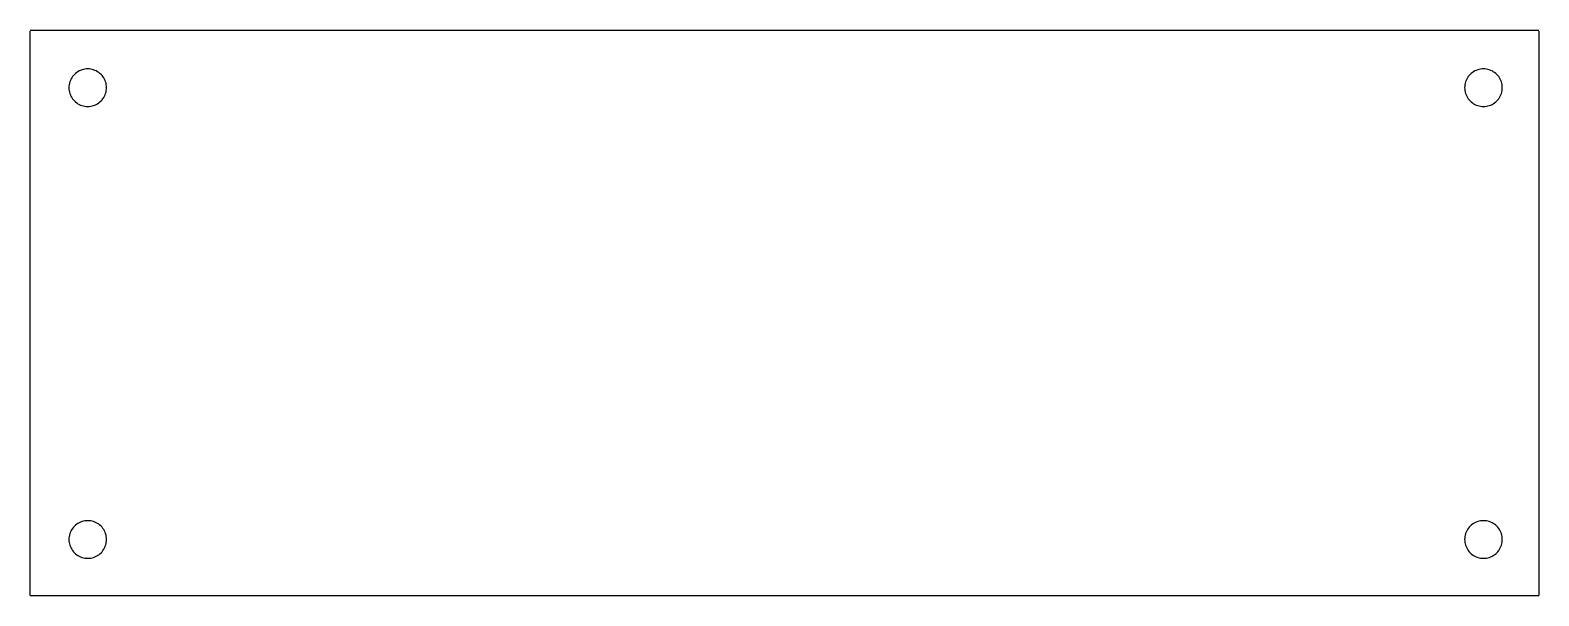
# Model space of a CAD drawing. Extents: x 0.1 to 80.3, y 266.8 to 296.9.
import ezdxf

# ---------------------------------------------------------------- set-up
doc = ezdxf.new("R2010")
doc.units = 0
doc.layers.add('Layer_1', color=7, linetype='CONTINUOUS')

msp = doc.modelspace()

# ---------------------------------------------------------------- linework, layer by layer
at = {"layer": 'Layer_1', "color": 7}
for points in [[(0.0725, 296.867709), (80.272501, 296.867709)], [(0.072733, 266.808218), (0.072733, 296.808209)], [(80.275001, 296.808209), (80.275001, 266.808218)], [(80.272504, 266.786918), (0.0725, 266.786918)]]:
    msp.add_lwpolyline(points, dxfattribs=at)
for points in [[(3.054007, 294.805656), (2.976855, 294.795073), (2.899676, 294.781843), (2.823873, 294.760677), (2.750848, 294.731573), (2.679189, 294.699823), (2.610288, 294.660135), (2.545519, 294.617802), (2.483508, 294.567531), (2.425631, 294.51726), (2.371889, 294.459052), (2.32366, 294.395552), (2.280938, 294.332052), (2.240978, 294.260615), (2.209279, 294.191823), (2.18172, 294.11774), (2.159669, 294.043657), (2.14589, 293.964282), (2.13624, 293.887553), (2.13211, 293.808178), (2.13624, 293.728803), (2.14589, 293.652074), (2.159669, 293.575345), (2.18172, 293.498616), (2.209279, 293.427178), (2.240978, 293.355741), (2.280938, 293.286949), (2.32366, 293.220804), (2.371889, 293.15995), (2.425631, 293.101741), (2.483508, 293.048825), (2.545519, 292.998554), (2.610288, 292.956221), (2.679189, 292.916533), (2.750848, 292.884783), (2.823873, 292.858325), (2.899676, 292.837158), (2.976855, 292.821283), (3.054007, 292.8107), (3.133938, 292.808054), (3.209741, 292.8107), (3.289672, 292.821283), (3.366824, 292.837158), (3.442627, 292.858325), (3.515652, 292.884783), (3.585925, 292.916533), (3.654849, 292.956221), (3.720995, 292.998554), (3.783013, 293.048825), (3.840851, 293.101741), (3.893238, 293.15995), (3.942848, 293.220804), (3.985578, 293.286949), (4.02418, 293.355741), (4.055825, 293.427178), (4.084796, 293.498616), (4.10546, 293.575345), (4.120594, 293.652074), (4.128902, 293.728803), (4.13303, 293.808178), (4.128902, 293.887553), (4.120594, 293.964282), (4.10546, 294.043657), (4.084796, 294.11774), (4.055825, 294.191823), (4.02418, 294.260615), (3.985578, 294.332052), (3.942848, 294.395552), (3.893238, 294.459052), (3.840851, 294.51726), (3.783013, 294.567531), (3.720995, 294.617802), (3.654849, 294.660135), (3.585925, 294.699823), (3.515652, 294.731573), (3.442627, 294.760677), (3.366824, 294.781843), (3.289672, 294.795073), (3.209741, 294.805656), (3.133938, 294.808302)], [(77.254007, 294.805656), (77.176855, 294.795073), (77.099676, 294.781843), (77.023873, 294.760677), (76.950848, 294.731573), (76.879189, 294.699823), (76.810288, 294.660135), (76.745519, 294.617802), (76.683508, 294.567531), (76.625631, 294.51726), (76.571889, 294.459052), (76.52366, 294.395552), (76.480938, 294.332052), (76.440978, 294.260615), (76.409279, 294.191823), (76.38172, 294.11774), (76.359669, 294.043657), (76.34589, 293.964282), (76.33624, 293.887553), (76.33211, 293.808178), (76.33624, 293.728803), (76.34589, 293.652074), (76.359669, 293.575345), (76.38172, 293.498616), (76.409279, 293.427178), (76.440978, 293.355741), (76.480938, 293.286949), (76.52366, 293.220804), (76.571889, 293.15995), (76.625631, 293.101741), (76.683508, 293.048825), (76.745519, 292.998554), (76.810288, 292.956221), (76.879189, 292.916533), (76.950848, 292.884783), (77.023873, 292.858325), (77.099676, 292.837158), (77.176855, 292.821283), (77.254007, 292.8107), (77.333938, 292.808054), (77.409741, 292.8107), (77.489672, 292.821283), (77.566824, 292.837158), (77.642627, 292.858325), (77.715652, 292.884783), (77.785925, 292.916533), (77.854849, 292.956221), (77.920995, 292.998554), (77.983013, 293.048825), (78.040851, 293.101741), (78.093238, 293.15995), (78.142848, 293.220804), (78.185578, 293.286949), (78.22418, 293.355741), (78.255825, 293.427178), (78.284796, 293.498616), (78.30546, 293.575345), (78.320594, 293.652074), (78.328902, 293.728803), (78.33303, 293.808178), (78.328902, 293.887553), (78.320594, 293.964282), (78.30546, 294.043657), (78.284796, 294.11774), (78.255825, 294.191823), (78.22418, 294.260615), (78.185578, 294.332052), (78.142848, 294.395552), (78.093238, 294.459052), (78.040851, 294.51726), (77.983013, 294.567531), (77.920995, 294.617802), (77.854849, 294.660135), (77.785925, 294.699823), (77.715652, 294.731573), (77.642627, 294.760677), (77.566824, 294.781843), (77.489672, 294.795073), (77.409741, 294.805656), (77.333938, 294.808302)], [(3.054008, 270.781041), (2.976856, 270.770458), (2.899677, 270.757228), (2.823874, 270.736062), (2.750849, 270.706958), (2.679189, 270.675208), (2.610289, 270.63552), (2.545519, 270.593187), (2.483509, 270.542916), (2.425631, 270.492645), (2.371889, 270.434437), (2.323661, 270.370937), (2.280939, 270.307437), (2.240979, 270.236), (2.209279, 270.167208), (2.18172, 270.093125), (2.15967, 270.019042), (2.14589, 269.939667), (2.136241, 269.862938), (2.132111, 269.783563), (2.136241, 269.704188), (2.14589, 269.627459), (2.15967, 269.55073), (2.18172, 269.474001), (2.209279, 269.402563), (2.240979, 269.331126), (2.280939, 269.262334), (2.323661, 269.196189), (2.371889, 269.135335), (2.425631, 269.077126), (2.483509, 269.02421), (2.545519, 268.973939), (2.610289, 268.931606), (2.679189, 268.891918), (2.750849, 268.860168), (2.823874, 268.83371), (2.899677, 268.812543), (2.976856, 268.796668), (3.054008, 268.786085), (3.133938, 268.783439), (3.209742, 268.786085), (3.289672, 268.796668), (3.366824, 268.812543), (3.442627, 268.83371), (3.515652, 268.860168), (3.585926, 268.891918), (3.65485, 268.931606), (3.720995, 268.973939), (3.783014, 269.02421), (3.840851, 269.077126), (3.893239, 269.135335), (3.942848, 269.196189), (3.985578, 269.262334), (4.024181, 269.331126), (4.055825, 269.402563), (4.084797, 269.474001), (4.105461, 269.55073), (4.120595, 269.627459), (4.128903, 269.704188), (4.13303, 269.783563), (4.128903, 269.862938), (4.120595, 269.939667), (4.105461, 270.019042), (4.084797, 270.093125), (4.055825, 270.167208), (4.024181, 270.236), (3.985578, 270.307437), (3.942848, 270.370937), (3.893239, 270.434437), (3.840851, 270.492645), (3.783014, 270.542916), (3.720995, 270.593187), (3.65485, 270.63552), (3.585926, 270.675208), (3.515652, 270.706958), (3.442627, 270.736062), (3.366824, 270.757228), (3.289672, 270.770458), (3.209742, 270.781041), (3.133938, 270.783687)], [(77.25396, 270.781041), (77.176808, 270.770458), (77.099629, 270.757228), (77.023826, 270.736062), (76.950801, 270.706958), (76.879141, 270.675208), (76.810241, 270.63552), (76.745471, 270.593187), (76.683461, 270.542916), (76.625583, 270.492645), (76.571841, 270.434437), (76.523613, 270.370937), (76.480891, 270.307437), (76.440931, 270.236), (76.409231, 270.167208), (76.381672, 270.093125), (76.359622, 270.019042), (76.345842, 269.939667), (76.336193, 269.862938), (76.332063, 269.783563), (76.336193, 269.704188), (76.345842, 269.627459), (76.359622, 269.55073), (76.381672, 269.474001), (76.409231, 269.402563), (76.440931, 269.331126), (76.480891, 269.262334), (76.523613, 269.196189), (76.571841, 269.135335), (76.625583, 269.077126), (76.683461, 269.02421), (76.745471, 268.973939), (76.810241, 268.931606), (76.879141, 268.891918), (76.950801, 268.860168), (77.023826, 268.83371), (77.099629, 268.812543), (77.176808, 268.796668), (77.25396, 268.786085), (77.33389, 268.783439), (77.409694, 268.786085), (77.489624, 268.796668), (77.566776, 268.812543), (77.642579, 268.83371), (77.715604, 268.860168), (77.785878, 268.891918), (77.854802, 268.931606), (77.920947, 268.973939), (77.982966, 269.02421), (78.040803, 269.077126), (78.093191, 269.135335), (78.1428, 269.196189), (78.18553, 269.262334), (78.224133, 269.331126), (78.255777, 269.402563), (78.284749, 269.474001), (78.305413, 269.55073), (78.320547, 269.627459), (78.328855, 269.704188), (78.332982, 269.783563), (78.328855, 269.862938), (78.320547, 269.939667), (78.305413, 270.019042), (78.284749, 270.093125), (78.255777, 270.167208), (78.224133, 270.236), (78.18553, 270.307437), (78.1428, 270.370937), (78.093191, 270.434437), (78.040803, 270.492645), (77.982966, 270.542916), (77.920947, 270.593187), (77.854802, 270.63552), (77.785878, 270.675208), (77.715604, 270.706958), (77.642579, 270.736062), (77.566776, 270.757228), (77.489624, 270.770458), (77.409694, 270.781041), (77.33389, 270.783687)]]:
    msp.add_lwpolyline(points, close=True, dxfattribs=at)

doc.saveas('drawing.dxf')
